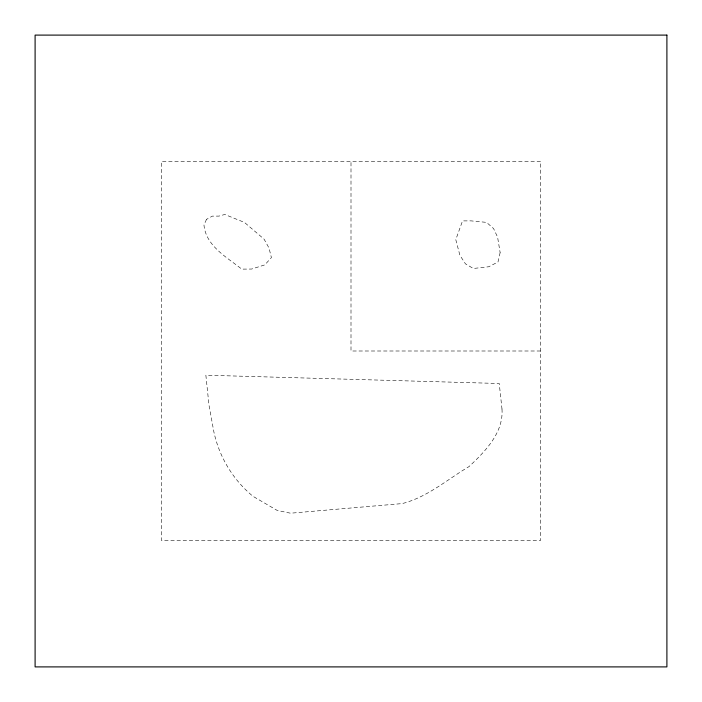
<?xml version="1.0" encoding="UTF-8"?>
<svg xmlns="http://www.w3.org/2000/svg" width="702" height="702" viewBox="0 0 702 702"><rect width="100%" height="100%" fill="white"/><g stroke="black" fill="none" stroke-linecap="round" stroke-linejoin="round"><path stroke-width="0.53" stroke-dasharray="3.51 2.63" d="M540.54 351L351 351L351 161.46M501.991 409.003C503.659 432.774 485.117 451.491 469.041 466.584C447.113 479.563 427.386 497.183 402.176 503.588L290.523 513.206L277.167 510.407L252.922 496.27A114.909 114.909 0 0 1 213.794 431.493L208.968 404.975L205.87 375.201L499.227 383.494L501.991 409.003M500.14 252.615L497.981 261.986L488.785 266.76L473.306 268.48L465.461 263.847L459.889 255.274L455.791 239.654L462.539 220.902L471.068 220.876L486.539 222.376L493.576 228.554L497.569 237.074L500.14 252.615M206.511 219.349L203.966 225C205.853 246.016 226.851 257.151 241.725 269.129L251.632 269.041L264.812 264.882L271.402 257.59L268.98 247.973L264.101 239.18L244.489 222.437L224.772 214.479L218.971 216.102L212.346 216.119L206.511 219.349M540.54 161.46L161.46 161.46L161.46 540.54L540.54 540.54L540.54 161.46"/><path stroke-width="1.05" d="M666.9 35.1L35.1 35.1L35.1 666.9L666.9 666.9L666.9 35.1"/></g></svg>
